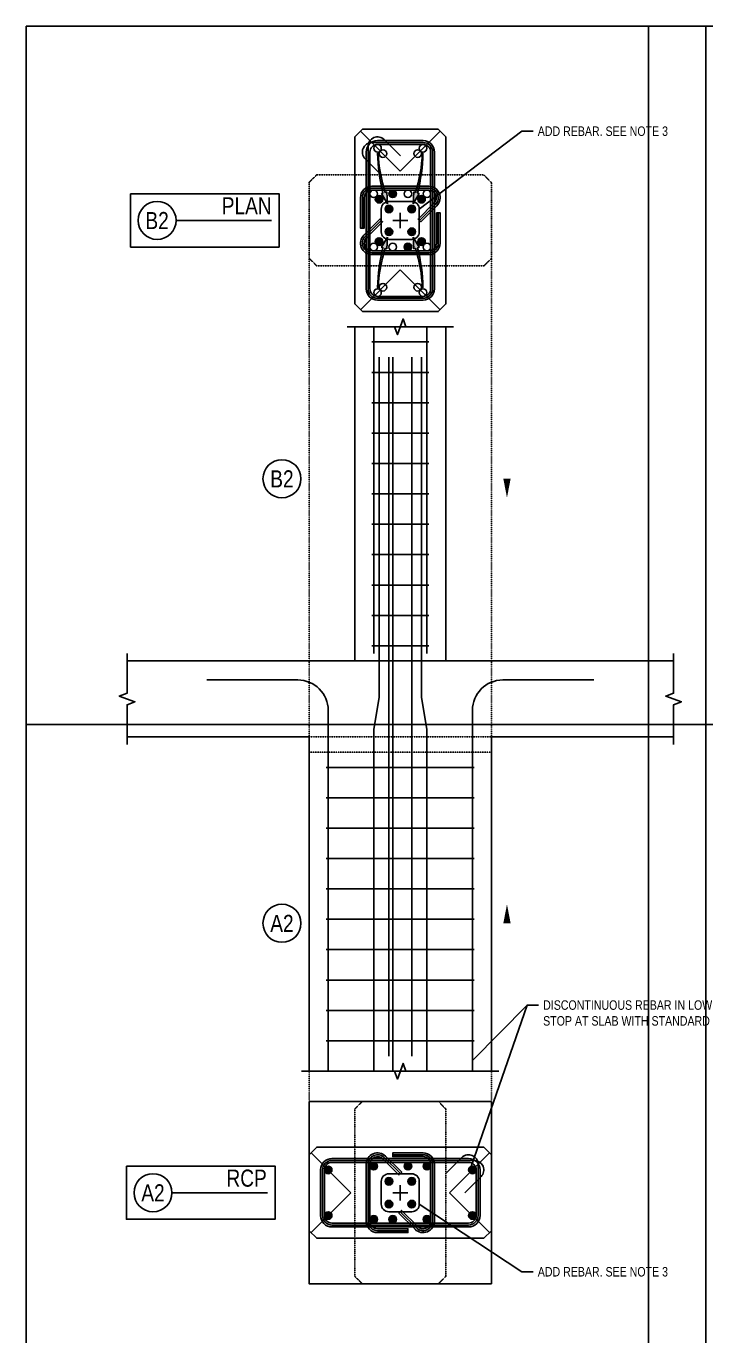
# Model space of a CAD drawing. Header units: millimetres. Extents: x 2250 to 89875, y -16050 to 57150.
# Drawn here: x 2250 to 20075, y 22827 to 57150 of the extents above; entities that cross this region are included whole.
import ezdxf
from ezdxf.enums import TextEntityAlignment as Align

# ---------------------------------------------------------------- set-up
doc = ezdxf.new("R2010")
doc.units = ezdxf.units.MM
doc.linetypes.add('DOT2', pattern=[0.125, 0, -0.125])
doc.linetypes.add('HIDDEN2', pattern=[0.1875, 0.125, -0.0625])
doc.layers.add('NPLT-JLA', color=193, linetype='Continuous', plot=False)
for name, color, linetype in [('S-G-DIMS', 1, 'Continuous'), ('S-G-DOTS', 2, 'DOT2'), ('S-G-HDN2', 1, 'HIDDEN2'), ('S-G-LEDR', 2, 'Continuous'), ('S-G-POCH-25', 8, 'Continuous'), ('S-G-REFR', 3, 'Continuous'), ('S-G-STTL', 4, 'Continuous'), ('S-G-THIN', 1, 'Continuous'), ('S-P-C-RBAR-T', 6, 'Continuous'), ('S-P-W-TDOWN', 3, 'Continuous')]:
    doc.layers.add(name, color=color, linetype=linetype)
doc.styles.add('ARIAL', font='arial.ttf', dxfattribs={"width": 0.8})
doc.dimstyles.new('ARIALDIMS', dxfattribs={"dimscale": 12, "dimtxt": 20, "dimasz": 19.5, "dimexe": 2.25, "dimexo": 1.75, "dimgap": 10, "dimtad": 1, "dimzin": 3, "dimdsep": 46, "dimtxsty": 'ARIAL', "dimblk1": 'nyatick', "dimblk2": 'nyatick', "dimsah": 1, "dimcen": 2.25, "dimclrd": 1, "dimclre": 1, "dimclrt": 2, "dimadec": 0, "dimazin": 0, "dimtfac": 1, "dimtmove": 0, "dimatfit": 3, "dimfxl": 1, "dimfrac": 2, "dimtolj": 1, "dimtzin": 0, "dimarcsym": 0})

# ---------------------------------------------------------------- blocks, each defined once
blk = doc.blocks.new('nyatick')
at = {"layer": 'S-G-DIMS'}
blk.add_line((-1.005000000008295, 9.094947017729282e-13), (1.004999999997381, 9.094947017729282e-13), dxfattribs=at)
at = {"layer": 'S-G-DIMS', "const_width": 0.07999999999999999}
blk.add_lwpolyline([(0.3399999999928696, 0.3400000000001455), (-0.3400000000037835, -0.339999999999236)], dxfattribs=at)

msp = doc.modelspace()

# ---------------------------------------------------------------- hatches: boundary and pattern name
at = {"layer": 'S-G-POCH-25'}
h = msp.add_hatch(color=256, dxfattribs=at)
h.dxf.hatch_style = 1
edge = h.paths.add_edge_path()
edge.add_line((11723.88248791014, 52495.46737071071), (11705.66327016756, 52804.57990832868))
edge.add_line((11705.66327016756, 52804.57990832867), (11666.44840507871, 52792.89935145454))
edge.add_arc((15343.55793653864, 53980.91755721981), 3864.262124077846, 182.3473862231454, 197.9048562803568, ccw=False)
edge.add_line((11482.53845945404, 53822.64449837516), (11466.84784979302, 53821.87585357168))
edge.add_arc((16396.95852766965, 53948.60906735359), 4931.73930815373, 181.4725185647037, 193.7649987544542)
edge.add_line((11606.85968147388, 52775.15022816809), (11569.99363799767, 52764.16929232723))
edge.add_line((11569.99363799767, 52764.16929232722), (11723.88248791014, 52495.4673707107))
h = msp.add_hatch(color=256, dxfattribs=at)
h.dxf.hatch_style = 1
edge = h.paths.add_edge_path()
edge.add_line((12400.37417237596, 52495.46737071071), (12418.59339011855, 52804.57990832868))
edge.add_line((12418.59339011852, 52804.57990832867), (12457.80825520736, 52792.89935145454))
edge.add_arc((8780.698723747468, 53980.91755721981), 3864.262124077846, 342.0951437196433, 357.6526137768546)
edge.add_line((12641.71820083204, 53822.64449837516), (12657.40881049306, 53821.87585357168))
edge.add_arc((7727.29813261643, 53948.60906735359), 4931.73930815373, 346.23500124554585, 358.5274814352963, ccw=False)
edge.add_line((12517.39697881222, 52775.15022816809), (12554.26302228843, 52764.16929232723))
edge.add_line((12554.26302228843, 52764.16929232722), (12400.37417237596, 52495.4673707107))
h = msp.add_hatch(color=256, dxfattribs=at)
h.dxf.hatch_style = 1
edge = h.paths.add_edge_path()
edge.add_line((11723.88248791014, 51624.15644317277), (11705.66327016756, 51315.04390555481))
edge.add_line((11705.66327016756, 51315.0439055548), (11666.44840507871, 51326.72446242894))
edge.add_arc((15343.55793653864, 50138.70625666366), 3864.262124077846, 162.0951437196424, 177.6526137768538)
edge.add_line((11482.53845945404, 50296.97931550832), (11466.84784979302, 50297.74796031179))
edge.add_arc((16396.95852766965, 50171.01474652988), 4931.73930815373, 166.235001245545, 178.5274814352955, ccw=False)
edge.add_line((11606.85968147388, 51344.47358571539), (11569.99363799767, 51355.45452155625))
edge.add_line((11569.99363799767, 51355.45452155625), (11723.88248791014, 51624.15644317277))
h = msp.add_hatch(color=256, dxfattribs=at)
h.dxf.hatch_style = 1
edge = h.paths.add_edge_path()
edge.add_line((12400.37417237596, 51624.15644317277), (12418.59339011855, 51315.04390555481))
edge.add_line((12418.59339011852, 51315.0439055548), (12457.80825520736, 51326.72446242894))
edge.add_arc((8780.698723747468, 50138.70625666366), 3864.262124077846, 2.3473862231454063, 17.904856280356682, ccw=False)
edge.add_line((12641.71820083204, 50296.97931550832), (12657.40881049306, 50297.74796031179))
edge.add_arc((7727.29813261643, 50171.01474652988), 4931.73930815373, 1.47251856470371, 13.76499875445411)
edge.add_line((12517.39697881222, 51344.47358571539), (12554.26302228843, 51355.45452155625))
edge.add_line((12554.26302228843, 51355.45452155625), (12400.37417237596, 51624.15644317277))
at = {"layer": 'S-G-THIN'}
h = msp.add_hatch(color=256, dxfattribs=at)
h.dxf.hatch_style = 1
edge = h.paths.add_edge_path()
edge.add_arc((11506.10416188535, 52615.8360751993), 99.54268292682927, 270, 630)
h = msp.add_hatch(color=256, dxfattribs=at)
h.dxf.hatch_style = 1
edge = h.paths.add_edge_path()
edge.add_arc((11863.04296428945, 52756.61068742945), 99.54268292682927, 90, 450)
h = msp.add_hatch(color=256, dxfattribs=at)
h.dxf.hatch_style = 1
edge = h.paths.add_edge_path()
edge.add_arc((12618.15249840076, 52615.8360751993), 99.54268292682927, 270, 630, ccw=False)
h = msp.add_hatch(color=256, dxfattribs=at)
h.dxf.hatch_style = 1
edge = h.paths.add_edge_path()
edge.add_arc((11763.50028136261, 52358.43995572213), 99.54268292682927, 270, 630)
h = msp.add_hatch(color=256, dxfattribs=at)
h.dxf.hatch_style = 1
edge = h.paths.add_edge_path()
edge.add_arc((12360.7563789235, 52358.43995572213), 99.54268292682927, -90, 270, ccw=False)
h = msp.add_hatch(color=256, dxfattribs=at)
h.dxf.hatch_style = 1
edge = h.paths.add_edge_path()
edge.add_arc((11763.50028136261, 51761.18385816134), 99.54268292682927, 90, 450, ccw=False)
h = msp.add_hatch(color=256, dxfattribs=at)
h.dxf.hatch_style = 1
edge = h.paths.add_edge_path()
edge.add_arc((12360.7563789235, 51761.18385816134), 99.54268292682927, 90, 450)
h = msp.add_hatch(color=256, dxfattribs=at)
h.dxf.hatch_style = 1
edge = h.paths.add_edge_path()
edge.add_arc((11506.10416188535, 51503.78773868417), 99.54268292682927, 90, 450, ccw=False)
h = msp.add_hatch(color=256, dxfattribs=at)
h.dxf.hatch_style = 1
edge = h.paths.add_edge_path()
edge.add_arc((12618.15249840076, 51503.78773868417), 99.54268292682927, 90, 450)
h = msp.add_hatch(color=256, dxfattribs=at)
h.dxf.hatch_style = 1
edge = h.paths.add_edge_path()
edge.add_arc((12261.21369599675, 51363.01312645403), 99.54268292682927, 90, 450)
h = msp.add_hatch(color=256, dxfattribs=at)
h.dxf.hatch_style = 1
edge = h.paths.add_edge_path()
edge.add_arc((10170.81735453334, 27174.14117523437), 99.54268292682927, 270, 630, ccw=False)
h = msp.add_hatch(color=256, dxfattribs=at)
h.dxf.hatch_style = 1
edge = h.paths.add_edge_path()
edge.add_arc((11365.32954965527, 27273.6838581613), 99.54268292682927, 90, 450, ccw=False)
h = msp.add_hatch(color=256, dxfattribs=at)
h.dxf.hatch_style = 1
edge = h.paths.add_edge_path()
edge.add_arc((12261.21369599675, 27273.68385816111), 99.54268292682927, 270, 630, ccw=False)
h = msp.add_hatch(color=256, dxfattribs=at)
h.dxf.hatch_style = 1
edge = h.paths.add_edge_path()
edge.add_arc((12758.92711063089, 27273.6838581612), 99.54268292682927, 90, 450, ccw=False)
h = msp.add_hatch(color=256, dxfattribs=at)
h.dxf.hatch_style = 1
edge = h.paths.add_edge_path()
edge.add_arc((13953.43930575285, 27174.14117523437), 99.54268292682927, -90, 270)
h = msp.add_hatch(color=256, dxfattribs=at)
h.dxf.hatch_style = 1
edge = h.paths.add_edge_path()
edge.add_arc((11763.50028136269, 26875.51312645379), 99.54268292682927, 270, 630)
h = msp.add_hatch(color=256, dxfattribs=at)
h.dxf.hatch_style = 1
edge = h.paths.add_edge_path()
edge.add_arc((12360.75637892359, 26875.51312645379), 99.54268292682927, -90, 270, ccw=False)
h = msp.add_hatch(color=256, dxfattribs=at)
h.dxf.hatch_style = 1
edge = h.paths.add_edge_path()
edge.add_arc((11763.50028136269, 26278.257028893), 99.54268292682927, 90, 450, ccw=False)
h = msp.add_hatch(color=256, dxfattribs=at)
h.dxf.hatch_style = 1
edge = h.paths.add_edge_path()
edge.add_arc((12360.75637892359, 26278.257028893), 99.54268292682927, 90, 450)
h = msp.add_hatch(color=256, dxfattribs=at)
h.dxf.hatch_style = 1
edge = h.paths.add_edge_path()
edge.add_arc((10170.81735453334, 25979.62898011242), 99.54268292682927, 90, 450)
h = msp.add_hatch(color=256, dxfattribs=at)
h.dxf.hatch_style = 1
edge = h.paths.add_edge_path()
edge.add_arc((11365.32954965527, 25880.08629718568), 99.54268292682927, 90, 450, ccw=False)
h = msp.add_hatch(color=256, dxfattribs=at)
h.dxf.hatch_style = 1
edge = h.paths.add_edge_path()
edge.add_arc((11863.04296428945, 25880.08629718568), 99.54268292682927, 90, 450, ccw=False)
h = msp.add_hatch(color=256, dxfattribs=at)
h.dxf.hatch_style = 1
edge = h.paths.add_edge_path()
edge.add_arc((12758.92711063089, 25880.0862971856), 99.54268292682927, 90, 450, ccw=False)
h = msp.add_hatch(color=256, dxfattribs=at)
h.dxf.hatch_style = 1
edge = h.paths.add_edge_path()
edge.add_arc((13953.43930575285, 25979.62898011242), 99.54268292682927, 90, 450, ccw=False)

# ---------------------------------------------------------------- linework, layer by layer
at = {"layer": 'NPLT-JLA'}
for p, q in [((2250.000000000003, 57149.99999999995), (2250.000000000003, -16050.00000125125)), ((89875, 57150), (2250.000000000003, 57150)), ((2250, 57149.99999999995), (2250, 2249.999999999949)), ((2250, 57149.99999999995), (72050, 57149.99999999995)), ((18574.99999999999, 57150), (18574.99999999999, -16050.00000125125)), ((18575, 57150), (18575, 2250)), ((18575, 57149.99999999995), (18575, 2249.999999999949)), ((18575, 57149.99999999995), (18575, 2249.999999999949)), ((18575, 57149.99999999995), (18575, 2249.999999999949)), ((20074.99999999999, 57150), (20074.99999999999, -16050.00000125125)), ((12062.1283301431, 53353.86678499069), (11016.93015941138, 54399.0649557224)), ((12062.1283301431, 53353.86678499069), (13107.32650087478, 54399.0649557224)), ((12062.1283301431, 51860.72654108808), (12062.1283301431, 52258.8972727954)), ((12261.21369599675, 52059.81190694173), (11863.04296428945, 52059.81190694173)), ((12062.1283301431, 50765.75702889296), (11016.93015941138, 49720.55885816125)), ((12062.1283301431, 50765.75702889296), (13107.32650087478, 49720.55885816125)), ((10867.61613502113, 49272.61678499045), (13256.64052526503, 49272.61678499045)), ((2250, 38850), (89875, 38849.99999999999)), ((9673.103939899287, 29762.25093133195), (14451.15272038647, 29762.25093133195)), ((10768.07345209429, 26576.8850776734), (9722.875281362605, 27622.08324840511)), ((13356.18320819196, 26576.8850776734), (14401.38137892367, 27622.08324840511)), ((12062.1283301431, 26377.79971181974), (12062.1283301431, 26775.97044352705)), ((10768.07345209429, 26576.8850776734), (9722.875281362605, 25531.68690694169)), ((11863.04296428945, 26576.8850776734), (12261.21369599675, 26576.8850776734)), ((13356.18320819196, 26576.8850776734), (14401.38137892367, 25531.68690694169))]:
    msp.add_line(p, q, dxfattribs=at)
for points in [[(11464.87223258211, 49969.41556547832), (12659.38442770408, 49969.41556547832, 0.4142135623730951), (12958.01247648454, 50268.04361425882), (12958.01247648454, 53851.58019962466, 0.4142135623730951), (12659.38442770408, 54150.20824840515), (11464.87223258211, 54150.20824840515, 0.4142135623730951), (11166.24418380162, 53851.58019962466), (11166.24418380162, 50268.04361425882, 0.4142135623730951)], [(11464.87223258211, 50068.95824840515), (12659.38442770408, 50068.95824840515, 0.4142135623730951), (12858.46979355773, 50268.04361425882), (12858.46979355773, 53851.58019962466, 0.4142135623730951), (12659.38442770408, 54050.66556547832), (11464.87223258211, 54050.66556547832, 0.4142135623730951), (11265.78686672846, 53851.58019962466), (11265.78686672846, 50268.04361425882, 0.4142135623730951)], [(11116.47284233822, 52657.06800450289, -0.414213562373095), (11315.55820819187, 52856.15337035655), (12808.6984520945, 52856.15337035636, -0.6681786379193042), (12949.47306432454, 52516.29339227265), (12527.14922763429, 52093.9695555823), (12597.53653374936, 52023.58224946722), (13019.86037043972, 52445.90608615757, 0.6681786379193042), (12808.6984520945, 52955.6960532832), (11315.55820819187, 52955.69605328338, 0.4142135623730959), (11016.93015941138, 52657.06800450289), (11016.93015941138, 51860.72654108825), (11116.47284233822, 51860.72654108825)], [(13007.78381794797, 52258.8972727954), (13107.32650087478, 52258.8972727954), (13107.32650087478, 51462.55580938076, -0.4142135623730959), (12808.69845209429, 51163.92776060027), (11315.55820819169, 51163.92776060046, -0.6681786379193042), (11104.39628984647, 51673.71772772608), (11526.72012653683, 52096.04156441643), (11597.1074326519, 52025.65425830137), (11174.78359596162, 51603.330421611, 0.6681786379193042), (11315.55820819169, 51263.47044352729), (12808.69845209429, 51263.4704435271, 0.414213562373095), (13007.78381794797, 51462.55580938076)], [(9971.73198867969, 27174.14117523437), (9971.73198867969, 25979.62898011242, 0.4142135623730951), (10270.36003746018, 25681.00093133193), (13853.89662282601, 25681.00093133193, 0.4142135623730951), (14152.5246716065, 25979.62898011242), (14152.5246716065, 27174.14117523437, 0.4142135623730951), (13853.89662282601, 27472.76922401486), (10270.36003746018, 27472.76922401486, 0.4142135623730951)], [(11464.87223258211, 25631.22958986851), (12261.21369599675, 25631.22958986851), (12261.21369599675, 25531.68690694169), (11464.87223258211, 25531.68690694169, -0.4142135623730959), (11166.24418380162, 25830.31495572218), (11166.24418380171, 27323.4551996248, -0.6681786379193042), (11676.03415092743, 27534.61711797002), (12098.3579876178, 27112.29328127975), (12027.97068150273, 27041.90597516467), (11605.64684481236, 27464.22981185495, 0.6681786379193042), (11265.78686672855, 27323.4551996248), (11265.78686672846, 25830.31495572218, 0.414213562373095)], [(12858.46979355782, 27323.45519962462, 0.414213562373095), (12659.38442770416, 27522.54056547828), (11863.04296428953, 27522.54056547828), (11863.04296428953, 27622.08324840511), (12659.38442770416, 27622.08324840511, -0.4142135623730959), (12958.01247648466, 27323.45519962462), (12958.01247648454, 25830.314955722, -0.6681786379193042), (12448.22250935894, 25619.15303737677), (12025.89867266857, 26041.47687406722), (12096.28597878364, 26111.8641801823), (12518.609815474, 25689.54034349203, 0.6681786379193042), (12858.46979355773, 25830.314955722)], [(10071.2746716065, 27174.14117523437), (10071.2746716065, 25979.62898011242, 0.4142135623730951), (10270.36003746018, 25780.54361425876), (13853.89662282601, 25780.54361425876, 0.4142135623730951), (14052.98198867969, 25979.62898011242), (14052.98198867969, 27174.14117523437, 0.4142135623730951), (13853.89662282601, 27373.22654108804), (10270.36003746018, 27373.22654108804, 0.4142135623730951)]]:
    msp.add_lwpolyline(points, format="xyb", close=True, dxfattribs=at)
for points in [[(4986.903382569304, 52756.61068742954), (8884.093203248704, 52756.61068742954), (8884.093203248704, 51363.01312645395), (4986.903382569304, 51363.01312645395)], [(4879.353221786019, 27273.6838581612), (8776.543042465419, 27273.6838581612), (8776.543042465419, 25880.08629718561), (4879.353221786019, 25880.08629718561)]]:
    msp.add_lwpolyline(points, close=True, dxfattribs=at)
for points in [[(12659.38442770408, 50068.95824840515, 0.4142135623730951), (12858.46979355773, 50268.04361425882)], [(13853.89662282601, 25780.54361425876, 0.4142135623730951), (14052.98198867969, 25979.62898011242)]]:
    msp.add_lwpolyline(points, format="xyb", dxfattribs=at)
at = {"layer": 'S-G-DOTS'}
for p, q in [((9673.1039398992, 51064.38507767345), (9673.1039398992, 28965.90946791733)), ((14451.15272038699, 51064.3850776734), (14451.15272038699, 28965.90946791733))]:
    msp.add_line(p, q, dxfattribs=at)
at = {"layer": 'S-G-HDN2'}
for p, q in [((9673.103939899287, 38522.00702889293), (14451.15272038763, 38522.00702889293)), ((14451.15272038763, 38123.8362971856), (9673.1039398992, 38123.8362971856))]:
    msp.add_line(p, q, dxfattribs=at)
for points in [[(9673.1039398992, 53055.23873621003), (9673.1039398992, 51064.38507767345), (9872.18930575285, 50865.29971181978), (14252.06735453343, 50865.29971181978), (14451.15272038708, 51064.38507767345), (14451.15272038699, 53055.23873621003), (14252.06735453334, 53254.32410206369), (9872.18930575285, 53254.32410206369)], [(13057.55515941138, 28965.9094679173), (11066.70150087478, 28965.9094679173), (10867.61613502113, 28766.82410206363), (10867.61613502113, 24386.94605328316), (11066.70150087478, 24187.86068742949), (13057.55515941138, 24187.86068742949), (13256.64052526503, 24386.94605328316), (13256.64052526503, 28766.82410206363)]]:
    msp.add_lwpolyline(points, close=True, dxfattribs=at)
at = {"layer": 'S-G-POCH-25'}
for points in [[(11723.88248791014, 52495.46737071071), (11705.66327016756, 52804.57990832867), (11666.4484050788, 52792.89935145453, -0.0679867287095024), (11482.53845945404, 53822.64449837516), (11466.84784979302, 53821.87585357168, 0.05368755628874505), (11606.85968147388, 52775.15022816809), (11569.99363799767, 52764.16929232722)], [(12400.37417237596, 52495.46737071071), (12418.59339011852, 52804.57990832867), (12457.80825520739, 52792.89935145453, 0.0679867287095024), (12641.71820083204, 53822.64449837516), (12657.40881049309, 53821.87585357168, -0.05368755628874505), (12517.39697881222, 52775.15022816809), (12554.26302228843, 52764.16929232722)], [(11723.88248791014, 51624.15644317277), (11705.66327016756, 51315.0439055548), (11666.4484050788, 51326.72446242895, 0.0679867287095024), (11482.53845945404, 50296.97931550832), (11466.84784979302, 50297.7479603118, -0.05368755628874505), (11606.85968147388, 51344.47358571539), (11569.99363799767, 51355.45452155625)], [(12400.37417237596, 51624.15644317277), (12418.59339011852, 51315.0439055548), (12457.80825520739, 51326.72446242895, -0.0679867287095024), (12641.71820083204, 50296.97931550832), (12657.40881049309, 50297.7479603118, 0.05368755628874505), (12517.39697881222, 51344.47358571539), (12554.26302228843, 51355.45452155625)]]:
    msp.add_lwpolyline(points, format="xyb", close=True, dxfattribs=at)
at = {"layer": 'S-G-REFR'}
for points in [[(9455.455216153045, 45289.25546778872, 0, 0, 0), (14859.98126906306, 45289.25546778872, 191.1219512195122, 0, 0), (14859.98126906306, 44791.54205315458, 0, 0, 0)], [(9455.455216153045, 33639.35018018697, 0, 0, 0), (14859.98126906306, 33639.35018018697, 191.1219512195122, 0, 0), (14859.98126906306, 34137.06359482111, 0, 0, 0)]]:
    msp.add_lwpolyline(points, format="xyseb", dxfattribs=at)
for centre in [(8957.741801518903, 45289.25546778872), (8957.741801518903, 33639.35018018697)]:
    msp.add_circle(centre, 497.7134146341464, dxfattribs=at)
at = {"layer": 'S-G-STTL'}
for p, q in [((6181.415577691354, 52059.81190694179), (8685.007837395053, 52059.81190694179)), ((6073.865416908069, 26576.88507767345), (8577.457676611768, 26576.88507767345))]:
    msp.add_line(p, q, dxfattribs=at)
for centre in [(5683.702163057183, 52059.81190694179), (5576.152002273928, 26576.88507767345)]:
    msp.add_circle(centre, 497.7134146341464, dxfattribs=at)
at = {"layer": 'S-G-THIN'}
for points in [[(11564.41491550895, 51761.18385816134), (11564.41491550895, 52358.43995572213, -0.414213562373095), (11763.50028136261, 52557.52532157578), (12360.7563789235, 52557.52532157578, -0.414213562373095), (12559.84174477715, 52358.43995572213), (12559.84174477715, 51761.18385816134, -0.414213562373095), (12360.7563789235, 51562.09849230768), (11763.50028136261, 51562.09849230768, -0.414213562373095)], [(11564.41491550904, 26278.257028893), (11564.41491550904, 26875.51312645379, -0.414213562373095), (11763.50028136269, 27074.59849230746), (12360.75637892359, 27074.59849230746, -0.414213562373095), (12559.84174477724, 26875.51312645379), (12559.84174477724, 26278.257028893, -0.414213562373095), (12360.75637892359, 26079.17166303933), (11763.50028136269, 26079.17166303933, -0.414213562373095)]]:
    msp.add_lwpolyline(points, format="xyb", close=True, dxfattribs=at)
at = {"layer": 'S-G-THIN', "linetype": 'Continuous'}
for points in [[(10668.53084880162, 49272.61678499045), (11912.81430575285, 49272.61678499045), (11987.47131794797, 49067.4983297804), (12136.78534233822, 49477.73524020049), (12211.44235453334, 49272.61678499045), (13455.72581148458, 49272.61678499045)], [(4895.055159411379, 38322.9217426734), (4895.055159411379, 39368.11983377096), (5100.173614621526, 39442.77684596609), (4689.936704201406, 39592.09087035633), (4895.055159411379, 39666.74788255146), (4895.055159411379, 40711.94597364901)], [(19229.20150087478, 38322.9217426734), (19229.20150087478, 39368.11983377096), (19434.31995608496, 39442.77684596609), (19024.08304566484, 39592.09087035633), (19229.20150087478, 39666.74788255146), (19229.20150087478, 40711.94597364901)], [(9474.018653679654, 29762.25093133195), (11912.81430575259, 29762.25093133195), (11987.4713179478, 29557.13247612189), (12136.78534233804, 29967.36938654198), (12211.44235453308, 29762.25093133195), (14650.23800660598, 29762.25093133195)]]:
    msp.add_lwpolyline(points, dxfattribs=at)
at = {"layer": 'S-G-THIN'}
for centre in [(11464.87223258211, 53951.12288255148), (11605.64684481228, 53810.34827032137), (12518.60981547392, 53810.34827032137), (12659.38442770408, 53951.12288255148), (11365.32954965527, 52756.61068742964), (11506.10416188535, 52615.8360751993), (11863.04296428945, 52756.61068742945), (12261.21369599666, 52756.61068742945), (12618.15249840076, 52615.8360751993), (12758.92711063089, 52756.61068742954), (11763.50028136261, 52358.43995572213), (12360.7563789235, 52358.43995572213), (11763.50028136261, 51761.18385816134), (12360.7563789235, 51761.18385816134), (11506.10416188535, 51503.78773868417), (12618.15249840076, 51503.78773868417), (11365.32954965527, 51363.01312645403), (11863.04296428945, 51363.01312645403), (12261.21369599675, 51363.01312645403), (12758.92711063089, 51363.01312645394), (11464.87223258211, 50168.50093133198), (11605.64684481228, 50309.27554356211), (12518.60981547392, 50309.27554356211), (12659.38442770408, 50168.50093133198), (10170.81735453334, 27174.14117523437), (11365.32954965527, 27273.6838581613), (12261.21369599675, 27273.68385816111), (12758.92711063089, 27273.6838581612), (13953.43930575285, 27174.14117523437), (11763.50028136269, 26875.51312645379), (12360.75637892359, 26875.51312645379), (11763.50028136269, 26278.257028893), (12360.75637892359, 26278.257028893), (10170.81735453334, 25979.62898011242), (11365.32954965527, 25880.08629718568), (11863.04296428945, 25880.08629718568), (12758.92711063089, 25880.0862971856), (13953.43930575285, 25979.62898011242)]:
    msp.add_circle(centre, 99.54268292682927, dxfattribs=at)
at = {"layer": 'S-P-C-RBAR-T'}
for p, q in [((11365.32954965527, 49272.61678499045), (11365.32954965527, 40711.94605328311)), ((12758.92711063089, 49272.61678499045), (12758.92711063089, 40711.94605328311)), ((11315.55820819225, 48874.44605328294), (12808.69845209403, 48874.44605328294)), ((11506.10416188544, 48476.27532157584), (11506.10416188544, 39565.74006812734)), ((11763.50028136269, 48476.27532157584), (11763.50028136269, 30160.42166303926)), ((11863.04296428945, 29762.25093133195), (11863.04296428945, 48476.27532157584)), ((12360.75637892359, 48476.27532157584), (12360.75637892359, 30160.42166303926)), ((12618.15249840076, 48476.27532157584), (12618.15249840076, 39565.74006812734)), ((11315.55820819187, 48078.10458986835), (12808.69845209377, 48078.10458986835)), ((11315.55820819169, 47281.76312645376), (12808.69845209348, 47281.76312645376)), ((11315.55820819169, 46485.42166303913), (12808.69845209348, 46485.42166303913)), ((11315.55820819169, 45689.0801996245), (12808.69845209348, 45689.0801996245)), ((11315.55820819169, 44892.73873620987), (12808.69845209348, 44892.73873620987)), ((11315.55820819169, 44096.39727279522), (12808.69845209348, 44096.39727279522)), ((11315.55820819169, 43300.05580938059), (12808.69845209348, 43300.05580938059)), ((11315.55820819187, 42503.71434596603), (12808.69845209377, 42503.71434596603)), ((11315.55820819187, 41707.3728825514), (12808.69845209377, 41707.3728825514)), ((11315.55820819187, 40911.03141913681), (12808.69845209377, 40911.03141913681)), ((11506.10416188544, 39565.74006812734), (11365.32954965527, 38721.09239474656)), ((12618.15249840076, 39565.74006812734), (12758.92711063089, 38721.09239474656)), ((11365.32954965527, 38721.09239474652), (11365.32954965527, 29762.25093133195)), ((12758.92711063033, 38721.09239475001), (12758.92711063033, 29762.25093133195)), ((10121.04601306883, 37725.66556547841), (14003.21064721518, 37725.66556547841)), ((10121.04601306999, 36929.32410206363), (14003.21064721518, 36929.32410206363)), ((10121.04601306999, 36132.982638649), (14003.21064721518, 36132.982638649)), ((10121.04601306999, 35336.64117523437), (14003.21064721518, 35336.64117523437)), ((10121.04601306999, 34540.29971181974), (14003.21064721518, 34540.29971181974)), ((10121.04601306999, 33743.95824840511), (14003.21064721518, 33743.95824840511)), ((10121.04601306999, 32947.61678499046), (14003.21064721518, 32947.61678499047)), ((10121.04601306999, 32151.27532157583), (14003.21064721518, 32151.27532157584)), ((10121.04601306999, 31354.9338581612), (14003.21064721518, 31354.93385816121)), ((10121.04601306999, 30558.59239474656), (14003.21064721518, 30558.59239474656))]:
    msp.add_line(p, q, dxfattribs=at)
for points in [[(11561.91377959472, 53253.2880976468), (11139.58994290426, 53675.61193433689, -0.6681786379194224), (11315.55820819187, 54100.43690694173), (12659.38442770408, 54100.43690694173, -0.4142135623730951), (12908.24113502113, 53851.58019962466), (12908.24113502113, 50268.04361425882, -0.4142135623730951), (12659.38442770408, 50019.18690694173), (11464.87223258211, 50019.18690694173, -0.4142135623730951), (11216.01552526503, 50268.04361425882), (11216.01552526503, 54000.8942240149, -0.668178637919429), (11640.84049786981, 54176.8624893025), (12063.16433455997, 53754.53865261206)], [(11066.70150087478, 51860.72654108825), (11066.70150087478, 52657.06800450289, -0.4142135623730951), (11315.55820819187, 52905.92471181997), (12808.6984520945, 52905.92471181978, -0.6681786379192693), (12984.66671738216, 52481.09973921512), (12562.34288069174, 52058.77590252475)], [(13057.55515941138, 52258.8972727954), (13057.55515941138, 51462.55580938076, -0.4142135623730951), (12808.69845209429, 51213.69910206369), (11315.55820819169, 51213.69910206387, -0.6681786379192693), (11139.589942904, 51638.52407466853), (11561.91377959446, 52060.8479113589)], [(10170.81735453343, 29762.25093133195), (10170.81735453343, 39218.80580938072, 0.414213562373095), (9374.475891118796, 40015.14727279535), (6985.4515008749, 40015.14727279535)], [(13953.4393057523, 29762.25093133195), (13953.4393057523, 39218.80580938072, -0.414213562373095), (14749.78076916693, 40015.14727279535), (17138.80515941083, 40015.14727279535)], [(13255.60452084806, 27077.09962822177), (13677.92835753823, 27499.42346491221, -0.6681786379194224), (14102.7533301431, 27323.45519962462), (14102.7533301431, 25979.62898011242, -0.4142135623730951), (13853.89662282601, 25730.77227279535), (10270.36003746018, 25730.77227279535, -0.4142135623730951), (10021.5033301431, 25979.62898011242), (10021.5033301431, 27174.14117523437, -0.4142135623730951), (10270.36003746018, 27422.99788255144), (14003.21064721626, 27422.99788255144, -0.668178637919429), (14179.17891250386, 26998.17290994678), (13756.85507581341, 26575.84907325651)], [(12261.21369599675, 25581.45824840511), (11464.87223258211, 25581.45824840511, -0.4142135623730951), (11216.01552526503, 25830.31495572218), (11216.01552526515, 27323.4551996248, -0.6681786379192693), (11640.8404978699, 27499.42346491257), (12063.16433456026, 27077.09962822213)], [(11863.04296428953, 27572.31190694169), (12659.38442770416, 27572.31190694169, -0.4142135623730951), (12908.24113502122, 27323.45519962462), (12908.24113502113, 25830.314955722, -0.6681786379192693), (12483.41616241647, 25654.34669043439), (12061.0923257261, 26076.67052712485)]]:
    msp.add_lwpolyline(points, format="xyb", dxfattribs=at)
at = {"layer": 'S-P-W-TDOWN'}
for p, q in [((10867.61613502113, 49272.61678499045), (10867.61613502113, 40512.86068742949)), ((13256.64052526503, 49272.61678499045), (13256.64052526503, 40512.86068742954)), ((4895.055159411379, 40512.86068742949), (19229.20150087478, 40512.86068742949)), ((4895.055159411379, 38522.00702889291), (9673.103939899374, 38522.00702889291)), ((9673.103939899287, 29762.25093133195), (9673.103939899287, 38522.00702889291)), ((14451.15272038647, 29762.25093133195), (14451.15272038647, 38522.00702889291)), ((14451.15272038754, 38522.00702889291), (19229.20150087478, 38522.00702889291))]:
    msp.add_line(p, q, dxfattribs=at)
for points in [[(11066.70150087478, 49670.78751669783), (13057.55515941138, 49670.78751669783), (13256.64052526503, 49869.87288255148), (13256.64052526503, 54249.75093133216), (13057.55515941138, 54448.83629718583), (11066.70150087478, 54448.83629718564), (10867.61613502113, 54249.75093133198), (10867.61613502113, 49869.87288255148)], [(14451.15272038708, 24187.86068742968), (14451.15272038708, 28965.90946791747), (9673.1039398992, 28965.9094679173), (9673.1039398992, 24187.86068742949)]]:
    msp.add_lwpolyline(points, close=True, dxfattribs=at)
for points in [[(14451.15272038699, 27572.31190694169), (14252.06735453334, 27771.39727279535), (9872.18930575285, 27771.39727279535), (9673.1039398992, 27572.31190694169)], [(9673.1039398992, 25581.45824840511), (9872.18930575285, 25382.37288255144), (14252.06735453343, 25382.37288255144), (14451.15272038708, 25581.45824840511)]]:
    msp.add_lwpolyline(points, dxfattribs=at)

# ---------------------------------------------------------------- texts
at = {"layer": 'S-G-LEDR', "color": 3, "char_height": 248.8567152804874, "attachment_point": 1, "style": 'ARIAL'}
for s, insert, width in [('ADD REBAR. SEE NOTE 3', (15667.52890540122, 54523.11583663628), 4323.252410995957), ('DISCONTINUOUS REBAR IN LOWER COLUMN SHALL STOP AT SLAB WITH STANDARD HOOK AS SHOWN', (15808.30351763147, 31620.07677033918), 7836.241284820725), ('ADD REBAR. SEE NOTE 3', (15667.52890540122, 24630.35456271787), 4323.252410995957)]:
    msp.add_mtext(s, dxfattribs=dict(at, insert=insert, width=width))
at = {"layer": 'S-G-REFR', "style": 'ARIAL', "width": 0.8}
for s, p in [('B2', (8957.741801518903, 45289.25546778872)), ('A2', (8957.741801518903, 33639.35018018697))]:
    msp.add_text(s, height=447.9420731707317, dxfattribs=at).set_placement(p, align=Align.MIDDLE)
at = {"layer": 'S-G-STTL', "style": 'ARIAL', "width": 0.8}
for s, p in [('PLAN', (7379.681414076258, 52219.08019962475)), ('RCP', (7502.885587302866, 26736.15337035641))]:
    msp.add_text(s, height=447.9420731707317, dxfattribs=at).set_placement(p)
for s, p in [('B2', (5683.702163057183, 52059.81190694179)), ('A2', (5576.152002273928, 26576.88507767345))]:
    msp.add_text(s, height=447.9420731707317, dxfattribs=at).set_placement(p, align=Align.MIDDLE)

# ---------------------------------------------------------------- leaders
at = {"layer": 'S-G-LEDR', "annotation_type": 0, "has_hookline": 1, "hookline_direction": 0}
for points in [[(12559.84174477715, 52358.43995572219), (15249.44963710856, 54398.68747899603), (15548.07768588905, 54398.68747899603)], [(13953.4393057523, 30038.43772134242), (15390.22424933872, 31495.64841269894), (15688.85229811929, 31495.64841269894)], [(12559.84174477715, 26278.25702889294), (15249.44963710856, 24505.92620507762), (15548.07768588905, 24505.92620507763)]]:
    msp.add_leader(points, dimstyle='ARIALDIMS', override={"dimgap": 0.05, "dimtad": 0, "dimldrblk": 'None'}, dxfattribs=at)
at = {"layer": 'S-G-LEDR'}
msp.add_leader([(13921.56208353916, 27268.44169712163), (15390.22424933872, 31495.64841269894)], dimstyle='ARIALDIMS', override={"dimtad": 0, "dimldrblk": 'None'}, dxfattribs=at)

doc.saveas('drawing.dxf')
